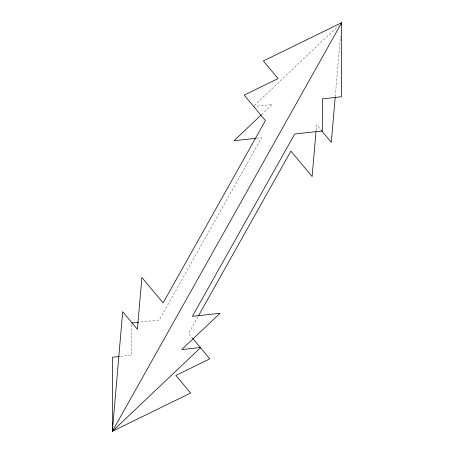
<?xml version="1.0" encoding="UTF-8"?>
<svg xmlns="http://www.w3.org/2000/svg" width="454" height="454" viewBox="0 0 454 454"><rect width="100%" height="100%" fill="white"/><g stroke="black" fill="none" stroke-linecap="round" stroke-linejoin="round"><path stroke-width="0.34" stroke-dasharray="2.27 1.7" d="M131.677 324.451L131.615 355.124L120.004 356.413M316.115 130.326L316.597 124.725L321.052 130.065M335.256 96.6L340.494 36.07M197.938 316.739L188.575 333.423L192.19 337.753M254.206 105.566L338.559 25.623M261.578 114.59L272.304 104.426L254.546 106.389M256.765 138.209L261.595 137.67L159.28 319.996L139.27 322.215"/><path stroke-width="0.68" d="M192.638 338.298L209.799 358.859L175.914 375.424L190.618 393.045L112.354 431.3L112.496 357.241L119.323 356.486M340.619 23.676L341.646 22.7L341.504 96.759L322.385 98.876L322.323 130.945L294.72 134.004L192.405 316.33L220.003 313.271L181.696 349.574L200.821 347.458L112.354 431.3L122.699 311.654L137.403 329.275L141.881 277.468L163.105 302.903L265.425 120.577L244.201 95.141L278.086 78.576L263.382 60.955L341.646 22.7L341.527 24.107M315.99 131.728L312.119 176.532L290.895 151.097L198.636 315.502M335.2 97.304L331.301 142.346L321.5 130.599M112.354 431.3L341.646 22.7M261.067 115.072L233.997 140.729L256.079 138.283M131.677 323.055L138.578 322.295"/></g></svg>
